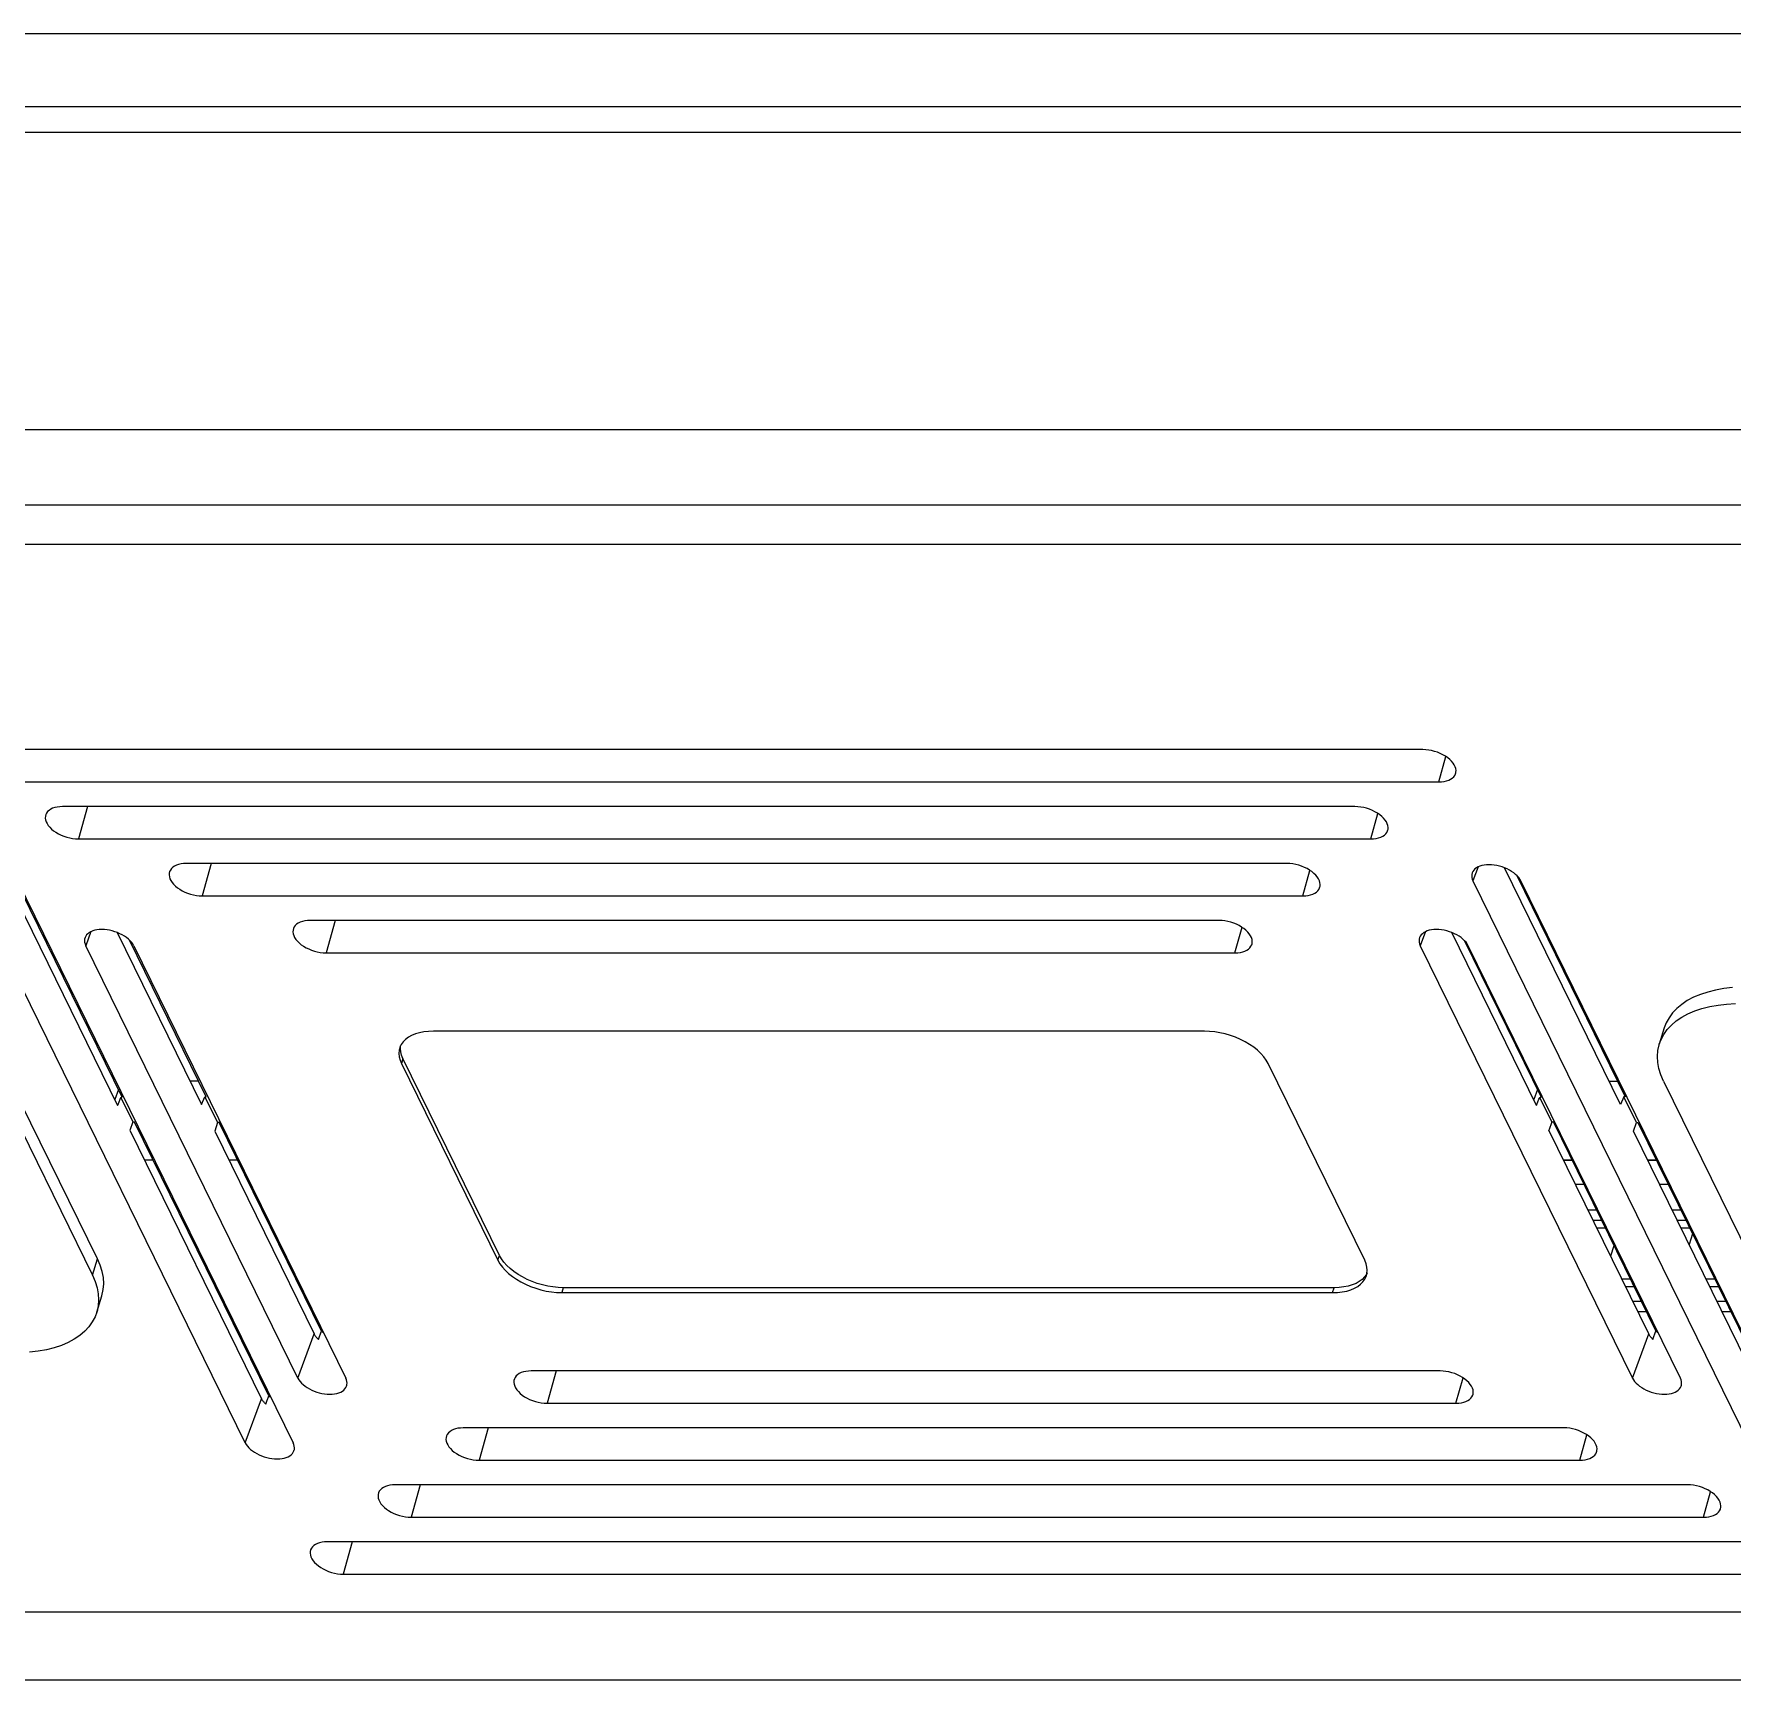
# Model space of a CAD drawing. Header units: millimetres. Extents: x 913 to 1720, y -130 to 440.
# Drawn here: x 1562.6 to 1644.2, y 102.8 to 181.9 of the extents above; entities that cross this region are included whole.
import ezdxf

# ---------------------------------------------------------------- set-up
doc = ezdxf.new("R2010")
doc.units = ezdxf.units.MM
doc.header["$LTSCALE"] = 30.734
doc.layers.get('0').update_dxf_attribs({"linetype": 'CONTINUOUS'})

msp = doc.modelspace()

# ---------------------------------------------------------------- linework, layer by layer
at = {"linetype": 'Continuous'}
for p, q in [((1659.809, 181.874), (1530.953, 181.874)), ((1529.817, 178.389), (1658.673, 178.389)), ((1659.283, 177.146), (1530.427, 177.146)), ((1525.024, 162.88), (1653.88, 162.88)), ((1652.817, 159.247), (1523.96, 159.247)), ((1653.269, 157.36), (1524.412, 157.36)), ((1629.32, 147.508), (1558.03, 147.508)), ((1630.083, 145.954), (1630.422, 147.178)), ((1558.793, 145.954), (1630.083, 145.954)), ((1626.057, 144.773), (1563.978, 144.773)), ((1565.171, 144.773), (1564.74, 143.219)), ((1626.82, 143.219), (1627.159, 144.443)), ((1564.74, 143.219), (1626.82, 143.219)), ((1622.794, 142.038), (1569.925, 142.038)), ((1571.118, 142.038), (1570.688, 140.484)), ((1572.753, 114.221), (1559.514, 141.199)), ((1561.026, 141.83), (1566.624, 130.424)), ((1566.841, 130.819), (1561.618, 141.462)), ((1561.817, 141.199), (1575.056, 114.221)), ((1623.557, 140.484), (1623.896, 141.708)), ((1631.976, 141.873), (1631.726, 141.199)), ((1631.726, 141.199), (1644.964, 114.221)), ((1638.815, 130.464), (1633.238, 141.83)), ((1633.829, 141.462), (1639.042, 130.839)), ((1647.267, 114.221), (1634.028, 141.199)), ((1570.688, 140.484), (1623.557, 140.484)), ((1565.342, 138.765), (1565.092, 138.09)), ((1566.604, 138.722), (1570.657, 130.464)), ((1619.531, 139.303), (1575.873, 139.303)), ((1577.066, 139.303), (1576.635, 137.749)), ((1620.294, 137.749), (1620.633, 138.973)), ((1629.448, 138.765), (1629.198, 138.09)), ((1634.782, 130.424), (1630.71, 138.722)), ((1575.281, 117.329), (1565.092, 138.09)), ((1570.883, 130.839), (1567.196, 138.354)), ((1567.395, 138.09), (1577.583, 117.329)), ((1629.198, 138.09), (1639.387, 117.329)), ((1631.301, 138.354), (1634.999, 130.819)), ((1641.689, 117.329), (1631.501, 138.09)), ((1576.635, 137.749), (1620.294, 137.749)), ((1618.823, 133.988), (1581.797, 133.988)), ((1640.917, 134.143), (1640.675, 133.36)), ((1580.185, 133.212), (1580.171, 133.172)), ((1565.659, 123.047), (1561.083, 132.372)), ((1580.329, 132.669), (1580.256, 132.434)), ((1580.256, 132.434), (1584.893, 122.985)), ((1584.966, 123.22), (1580.329, 132.669)), ((1626.525, 122.985), (1621.888, 132.434)), ((1560.841, 131.588), (1565.416, 122.264)), ((1570.515, 131.59), (1570.104, 131.59)), ((1638.263, 131.59), (1638.674, 131.59)), ((1640.881, 131.588), (1645.457, 122.264)), ((1566.664, 131.179), (1566.485, 130.707)), ((1566.774, 130.804), (1567.351, 129.628)), ((1570.657, 130.464), (1570.81, 130.839)), ((1570.81, 130.839), (1570.883, 130.839)), ((1570.81, 130.839), (1571.421, 129.593)), ((1634.823, 131.179), (1634.643, 130.707)), ((1635.51, 129.628), (1634.933, 130.804)), ((1638.968, 130.839), (1638.815, 130.464)), ((1639.58, 129.593), (1638.968, 130.839)), ((1639.042, 130.839), (1638.968, 130.839)), ((1567.212, 129.225), (1573.537, 116.336)), ((1573.88, 116.474), (1567.432, 129.613)), ((1571.421, 129.593), (1571.284, 129.185)), ((1571.284, 129.185), (1576.065, 119.444)), ((1571.495, 129.593), (1571.421, 129.593)), ((1576.408, 119.582), (1571.495, 129.593)), ((1640.171, 119.444), (1635.37, 129.225)), ((1635.591, 129.613), (1640.514, 119.582)), ((1639.443, 129.185), (1639.58, 129.593)), ((1645.748, 116.336), (1639.443, 129.185)), ((1639.58, 129.593), (1639.653, 129.593)), ((1639.653, 129.593), (1646.092, 116.474)), ((1567.908, 127.807), (1568.319, 127.807)), ((1571.961, 127.807), (1572.372, 127.807)), ((1636.066, 127.807), (1636.477, 127.807)), ((1636.073, 127.794), (1636.484, 127.794)), ((1640.119, 127.807), (1640.53, 127.807)), ((1640.125, 127.794), (1640.536, 127.794)), ((1637.06, 126.619), (1636.649, 126.619)), ((1641.113, 126.619), (1640.702, 126.619)), ((1637.244, 125.407), (1637.655, 125.407)), ((1637.905, 124.898), (1637.494, 124.898)), ((1641.297, 125.407), (1641.708, 125.407)), ((1641.958, 124.898), (1641.547, 124.898)), ((1638.088, 124.525), (1637.677, 124.525)), ((1642.141, 124.525), (1641.73, 124.525)), ((1642.273, 124.255), (1642.112, 123.747)), ((1584.893, 122.985), (1584.966, 123.22)), ((1638.5, 123.685), (1638.338, 123.177)), ((1565.416, 122.264), (1565.659, 123.047)), ((1588.031, 121.666), (1587.958, 121.431)), ((1625.058, 121.666), (1588.031, 121.666)), ((1624.985, 121.431), (1625.058, 121.666)), ((1638.867, 122.1), (1639.278, 122.1)), ((1639.05, 121.727), (1639.461, 121.727)), ((1642.919, 122.1), (1643.33, 122.1)), ((1643.102, 121.727), (1643.513, 121.727)), ((1565.623, 120.493), (1565.865, 121.276)), ((1587.958, 121.431), (1624.985, 121.431)), ((1639.395, 121.024), (1639.806, 121.024)), ((1643.447, 121.024), (1643.858, 121.024)), ((1639.64, 120.524), (1640.051, 120.524)), ((1643.693, 120.524), (1644.104, 120.524)), ((1575.281, 117.329), (1576.065, 119.444)), ((1576.08, 119.414), (1576.065, 119.444)), ((1576.312, 119.319), (1576.36, 119.449)), ((1576.481, 119.52), (1576.408, 119.582)), ((1639.387, 117.329), (1640.171, 119.444)), ((1640.186, 119.414), (1640.171, 119.444)), ((1640.418, 119.319), (1640.466, 119.449)), ((1640.587, 119.52), (1640.514, 119.582)), ((1630.146, 117.671), (1586.488, 117.671)), ((1587.681, 117.671), (1587.251, 116.117)), ((1630.909, 116.117), (1631.248, 117.341)), ((1572.753, 114.221), (1573.537, 116.336)), ((1573.553, 116.306), (1573.537, 116.336)), ((1573.784, 116.211), (1573.833, 116.341)), ((1573.954, 116.412), (1573.88, 116.474)), ((1587.251, 116.117), (1630.909, 116.117)), ((1636.094, 114.935), (1583.225, 114.935)), ((1584.418, 114.935), (1583.988, 113.381)), ((1636.856, 113.381), (1637.196, 114.606)), ((1583.988, 113.381), (1636.856, 113.381)), ((1642.041, 112.2), (1579.962, 112.2)), ((1581.155, 112.2), (1580.724, 110.646)), ((1642.804, 110.646), (1643.143, 111.871)), ((1580.724, 110.646), (1642.804, 110.646)), ((1647.989, 109.465), (1576.699, 109.465)), ((1577.892, 109.465), (1577.461, 107.911)), ((1577.461, 107.911), (1648.751, 107.911)), ((1556.746, 106.109), (1670.64, 106.109)), ((1689.271, 102.826), (1546.046, 102.826))]:
    msp.add_line(p, q, dxfattribs=at)
for points in [[(1630.902, 146.387), (1630.909, 146.42), (1630.914, 146.506), (1630.902, 146.593), (1630.874, 146.682), (1630.83, 146.773), (1630.772, 146.862), (1630.698, 146.95), (1630.611, 147.036), (1630.513, 147.116), (1630.403, 147.191), (1630.283, 147.261), (1630.157, 147.323), (1630.023, 147.377), (1629.882, 147.424), (1629.741, 147.46), (1629.601, 147.486), (1629.461, 147.502), (1629.32, 147.508)], [(1630.083, 145.954), (1630.217, 145.96), (1630.341, 145.976), (1630.455, 146.001), (1630.56, 146.037), (1630.654, 146.083), (1630.734, 146.136), (1630.8, 146.197), (1630.852, 146.266), (1630.889, 146.34), (1630.902, 146.387)], [(1563.173, 144.39), (1563.152, 144.306), (1563.147, 144.221), (1563.158, 144.134), (1563.186, 144.044), (1563.23, 143.953), (1563.289, 143.864), (1563.362, 143.777), (1563.45, 143.691), (1563.548, 143.611), (1563.657, 143.536), (1563.777, 143.466), (1563.904, 143.404), (1564.038, 143.35), (1564.178, 143.303), (1564.319, 143.266), (1564.459, 143.241), (1564.599, 143.225), (1564.74, 143.219)], [(1563.978, 144.773), (1563.843, 144.767), (1563.719, 144.751), (1563.605, 144.725), (1563.501, 144.69), (1563.406, 144.644), (1563.326, 144.59), (1563.26, 144.529), (1563.208, 144.461), (1563.173, 144.39)], [(1627.639, 143.651), (1627.646, 143.685), (1627.65, 143.771), (1627.639, 143.858), (1627.611, 143.947), (1627.567, 144.038), (1627.509, 144.127), (1627.435, 144.215), (1627.348, 144.3), (1627.249, 144.381), (1627.14, 144.456), (1627.02, 144.526), (1626.894, 144.588), (1626.76, 144.642), (1626.619, 144.688), (1626.478, 144.725), (1626.338, 144.751), (1626.198, 144.767), (1626.057, 144.773)], [(1626.82, 143.219), (1626.954, 143.225), (1627.078, 143.241), (1627.192, 143.266), (1627.297, 143.302), (1627.391, 143.348), (1627.471, 143.401), (1627.537, 143.462), (1627.589, 143.531), (1627.625, 143.605), (1627.639, 143.651)], [(1569.925, 142.038), (1569.791, 142.032), (1569.667, 142.016), (1569.553, 141.99), (1569.448, 141.954), (1569.354, 141.909), (1569.274, 141.855), (1569.208, 141.794), (1569.156, 141.725), (1569.121, 141.654)], [(1624.376, 140.916), (1624.383, 140.95), (1624.387, 141.036), (1624.376, 141.123), (1624.348, 141.212), (1624.304, 141.303), (1624.245, 141.392), (1624.172, 141.48), (1624.085, 141.565), (1623.986, 141.646), (1623.877, 141.721), (1623.757, 141.791), (1623.631, 141.853), (1623.497, 141.907), (1623.356, 141.953), (1623.215, 141.99), (1623.075, 142.016), (1622.935, 142.032), (1622.794, 142.038)], [(1632.496, 141.976), (1632.375, 141.971), (1632.262, 141.958), (1632.158, 141.937), (1632.06, 141.908), (1631.97, 141.871), (1631.891, 141.827), (1631.823, 141.776), (1631.766, 141.718), (1631.722, 141.656), (1631.692, 141.593)], [(1634.028, 141.199), (1633.981, 141.282), (1633.922, 141.362), (1633.853, 141.439), (1633.773, 141.515), (1633.682, 141.588), (1633.584, 141.656), (1633.478, 141.718), (1633.364, 141.776), (1633.246, 141.827), (1633.124, 141.871), (1632.998, 141.908), (1632.871, 141.937), (1632.746, 141.958), (1632.621, 141.971), (1632.496, 141.976)], [(1569.121, 141.654), (1569.099, 141.571), (1569.094, 141.486), (1569.106, 141.399), (1569.134, 141.309), (1569.178, 141.218), (1569.236, 141.129), (1569.31, 141.042), (1569.397, 140.956), (1569.496, 140.876), (1569.605, 140.801), (1569.725, 140.731), (1569.851, 140.669), (1569.985, 140.614), (1570.126, 140.568), (1570.267, 140.531), (1570.407, 140.506), (1570.547, 140.49), (1570.688, 140.484)], [(1631.692, 141.593), (1631.67, 141.515), (1631.664, 141.439), (1631.671, 141.362), (1631.692, 141.282), (1631.726, 141.199)], [(1623.557, 140.484), (1623.691, 140.49), (1623.815, 140.505), (1623.929, 140.531), (1624.034, 140.567), (1624.128, 140.613), (1624.208, 140.666), (1624.274, 140.727), (1624.326, 140.796), (1624.362, 140.87), (1624.376, 140.916)], [(1565.862, 138.867), (1565.742, 138.863), (1565.629, 138.85), (1565.524, 138.829), (1565.427, 138.8), (1565.337, 138.763), (1565.258, 138.719), (1565.19, 138.668), (1565.133, 138.61), (1565.088, 138.547), (1565.058, 138.485)], [(1567.395, 138.09), (1567.347, 138.173), (1567.289, 138.254), (1567.22, 138.331), (1567.14, 138.407), (1567.049, 138.48), (1566.95, 138.548), (1566.844, 138.61), (1566.73, 138.668), (1566.612, 138.719), (1566.49, 138.763), (1566.364, 138.8), (1566.238, 138.829), (1566.113, 138.85), (1565.988, 138.863), (1565.862, 138.867)], [(1575.068, 138.919), (1575.047, 138.836), (1575.042, 138.751), (1575.053, 138.663), (1575.081, 138.574), (1575.125, 138.483), (1575.184, 138.394), (1575.257, 138.307), (1575.345, 138.221), (1575.443, 138.14), (1575.552, 138.065), (1575.672, 137.996), (1575.799, 137.934), (1575.933, 137.879), (1576.073, 137.833), (1576.214, 137.796), (1576.354, 137.77), (1576.494, 137.755), (1576.635, 137.749)], [(1575.873, 139.303), (1575.738, 139.297), (1575.614, 139.281), (1575.5, 139.255), (1575.396, 139.219), (1575.301, 139.174), (1575.221, 139.12), (1575.155, 139.059), (1575.103, 138.99), (1575.068, 138.919)], [(1621.113, 138.181), (1621.119, 138.215), (1621.124, 138.3), (1621.113, 138.388), (1621.085, 138.477), (1621.041, 138.568), (1620.982, 138.657), (1620.909, 138.745), (1620.821, 138.83), (1620.723, 138.911), (1620.614, 138.986), (1620.494, 139.055), (1620.368, 139.118), (1620.234, 139.172), (1620.093, 139.218), (1619.952, 139.255), (1619.812, 139.281), (1619.672, 139.297), (1619.531, 139.303)], [(1629.968, 138.867), (1629.848, 138.863), (1629.735, 138.85), (1629.63, 138.829), (1629.532, 138.8), (1629.443, 138.763), (1629.364, 138.719), (1629.296, 138.668), (1629.239, 138.61), (1629.194, 138.547), (1629.164, 138.485)], [(1631.501, 138.09), (1631.453, 138.173), (1631.395, 138.254), (1631.326, 138.331), (1631.246, 138.407), (1631.155, 138.48), (1631.056, 138.548), (1630.95, 138.61), (1630.836, 138.668), (1630.718, 138.719), (1630.596, 138.763), (1630.47, 138.8), (1630.344, 138.829), (1630.219, 138.85), (1630.094, 138.863), (1629.968, 138.867)], [(1565.058, 138.485), (1565.037, 138.407), (1565.031, 138.331), (1565.038, 138.254), (1565.059, 138.173), (1565.092, 138.09)], [(1620.294, 137.749), (1620.428, 137.755), (1620.552, 137.77), (1620.666, 137.796), (1620.77, 137.832), (1620.865, 137.878), (1620.945, 137.931), (1621.011, 137.992), (1621.063, 138.061), (1621.099, 138.135), (1621.113, 138.181)], [(1629.164, 138.485), (1629.143, 138.407), (1629.137, 138.331), (1629.144, 138.254), (1629.164, 138.173), (1629.198, 138.09)], [(1644.188, 136.076), (1643.774, 136.029), (1643.376, 135.958), (1643.001, 135.865), (1642.65, 135.749), (1642.321, 135.611), (1642.023, 135.453), (1641.755, 135.274), (1641.517, 135.076), (1641.313, 134.862), (1641.143, 134.629), (1641.007, 134.379), (1640.917, 134.143)], [(1640.675, 133.36), (1640.76, 133.584), (1640.892, 133.832), (1641.059, 134.063), (1641.259, 134.278), (1641.493, 134.476), (1641.757, 134.655), (1642.052, 134.814), (1642.377, 134.955), (1642.726, 135.073), (1643.099, 135.168), (1643.497, 135.24), (1643.909, 135.289), (1644.338, 135.314)], [(1581.797, 133.988), (1581.555, 133.978), (1581.33, 133.953), (1581.121, 133.911), (1580.926, 133.853), (1580.746, 133.779), (1580.588, 133.691), (1580.452, 133.589), (1580.338, 133.473), (1580.248, 133.348), (1580.185, 133.212)], [(1621.888, 132.434), (1621.793, 132.6), (1621.677, 132.76), (1621.539, 132.915), (1621.378, 133.066), (1621.197, 133.212), (1621, 133.348), (1620.787, 133.473), (1620.559, 133.589), (1620.323, 133.691), (1620.079, 133.779), (1619.827, 133.853), (1619.574, 133.911), (1619.324, 133.953), (1619.074, 133.978), (1618.823, 133.988)], [(1580.171, 133.172), (1580.146, 133.066), (1580.134, 132.915), (1580.148, 132.76), (1580.189, 132.6), (1580.256, 132.434)], [(1580.329, 132.669), (1580.262, 132.835), (1580.221, 132.995), (1580.206, 133.15), (1580.217, 133.281)], [(1640.881, 131.588), (1640.751, 131.893), (1640.658, 132.191), (1640.603, 132.483), (1640.586, 132.771), (1640.607, 133.054), (1640.664, 133.325), (1640.675, 133.36)], [(1566.624, 130.424), (1566.641, 130.465), (1566.658, 130.506), (1566.675, 130.548), (1566.691, 130.591), (1566.707, 130.635), (1566.723, 130.678), (1566.74, 130.721), (1566.757, 130.763), (1566.774, 130.804)], [(1566.774, 130.804), (1566.782, 130.806), (1566.789, 130.808), (1566.796, 130.81), (1566.803, 130.811), (1566.811, 130.813), (1566.818, 130.815), (1566.826, 130.816), (1566.833, 130.818), (1566.841, 130.819)], [(1634.782, 130.424), (1634.799, 130.465), (1634.816, 130.506), (1634.833, 130.548), (1634.849, 130.591), (1634.865, 130.635), (1634.882, 130.678), (1634.898, 130.721), (1634.916, 130.763), (1634.933, 130.804)], [(1634.933, 130.804), (1634.94, 130.806), (1634.947, 130.808), (1634.955, 130.81), (1634.962, 130.811), (1634.969, 130.813), (1634.977, 130.815), (1634.984, 130.816), (1634.992, 130.818), (1634.999, 130.819)], [(1567.257, 129.36), (1567.242, 129.316), (1567.227, 129.271), (1567.212, 129.225)], [(1567.351, 129.628), (1567.336, 129.582), (1567.321, 129.536), (1567.305, 129.491), (1567.289, 129.447), (1567.273, 129.404), (1567.257, 129.36)], [(1567.432, 129.613), (1567.423, 129.615), (1567.414, 129.616), (1567.405, 129.618), (1567.396, 129.619), (1567.387, 129.621), (1567.378, 129.623), (1567.369, 129.625), (1567.36, 129.626), (1567.351, 129.628)], [(1635.416, 129.36), (1635.4, 129.316), (1635.385, 129.271), (1635.37, 129.225)], [(1635.51, 129.628), (1635.495, 129.582), (1635.48, 129.536), (1635.464, 129.491), (1635.448, 129.447), (1635.432, 129.404), (1635.416, 129.36)], [(1635.591, 129.613), (1635.582, 129.615), (1635.573, 129.616), (1635.564, 129.618), (1635.555, 129.619), (1635.546, 129.621), (1635.537, 129.623), (1635.528, 129.625), (1635.519, 129.626), (1635.51, 129.628)], [(1588.031, 121.666), (1587.781, 121.676), (1587.53, 121.701), (1587.28, 121.743), (1587.028, 121.801), (1586.775, 121.875), (1586.531, 121.963), (1586.295, 122.065), (1586.067, 122.181), (1585.855, 122.306), (1585.658, 122.442), (1585.476, 122.588), (1585.315, 122.739), (1585.178, 122.894), (1585.061, 123.054), (1584.966, 123.22)], [(1565.865, 121.276), (1565.932, 121.574), (1565.953, 121.859), (1565.937, 122.149), (1565.882, 122.443), (1565.789, 122.743), (1565.659, 123.047)], [(1584.893, 122.985), (1584.989, 122.819), (1585.105, 122.659), (1585.243, 122.504), (1585.403, 122.353), (1585.585, 122.207), (1585.782, 122.071), (1585.994, 121.946), (1586.222, 121.83), (1586.458, 121.728), (1586.703, 121.64), (1586.955, 121.566), (1587.208, 121.508), (1587.458, 121.466), (1587.708, 121.441), (1587.958, 121.431)], [(1626.637, 122.374), (1626.606, 122.306), (1626.516, 122.181), (1626.402, 122.065)], [(1626.633, 122.659), (1626.592, 122.819), (1626.525, 122.985)], [(1626.61, 122.247), (1626.636, 122.353), (1626.648, 122.504), (1626.633, 122.659)], [(1565.416, 122.264), (1565.547, 121.96), (1565.639, 121.662), (1565.694, 121.369), (1565.711, 121.081), (1565.691, 120.799), (1565.633, 120.528), (1565.623, 120.493)], [(1624.985, 121.431), (1625.226, 121.441), (1625.451, 121.466), (1625.661, 121.508), (1625.856, 121.566), (1626.035, 121.64), (1626.193, 121.728), (1626.329, 121.83), (1626.444, 121.946), (1626.533, 122.071), (1626.597, 122.207), (1626.61, 122.247)], [(1626.402, 122.065), (1626.266, 121.963), (1626.108, 121.875), (1625.929, 121.801), (1625.733, 121.743), (1625.524, 121.701), (1625.299, 121.676), (1625.058, 121.666)], [(1565.623, 120.493), (1565.538, 120.269), (1565.405, 120.021), (1565.239, 119.789), (1565.039, 119.575), (1564.805, 119.377), (1564.541, 119.198), (1564.246, 119.038), (1563.92, 118.898), (1563.571, 118.78), (1563.198, 118.685), (1562.801, 118.612), (1562.388, 118.563)], [(1576.208, 119.242), (1576.183, 119.27), (1576.159, 119.299), (1576.136, 119.327), (1576.116, 119.356), (1576.097, 119.385), (1576.08, 119.414)], [(1576.264, 119.187), (1576.235, 119.214), (1576.208, 119.242)], [(1576.264, 119.187), (1576.296, 119.275), (1576.312, 119.319)], [(1576.36, 119.449), (1576.376, 119.493), (1576.408, 119.582)], [(1640.314, 119.242), (1640.289, 119.27), (1640.265, 119.299), (1640.242, 119.327), (1640.222, 119.356), (1640.203, 119.385), (1640.186, 119.414)], [(1640.37, 119.187), (1640.341, 119.214), (1640.314, 119.242)], [(1640.37, 119.187), (1640.402, 119.275), (1640.418, 119.319)], [(1640.466, 119.449), (1640.482, 119.493), (1640.514, 119.582)], [(1586.488, 117.671), (1586.354, 117.665), (1586.23, 117.649), (1586.116, 117.623), (1586.011, 117.587), (1585.917, 117.542), (1585.836, 117.488), (1585.771, 117.427), (1585.719, 117.358), (1585.684, 117.287)], [(1631.728, 116.549), (1631.735, 116.583), (1631.74, 116.668), (1631.728, 116.756), (1631.7, 116.845), (1631.656, 116.936), (1631.598, 117.025), (1631.524, 117.113), (1631.437, 117.198), (1631.339, 117.279), (1631.229, 117.354), (1631.11, 117.423), (1630.983, 117.486), (1630.849, 117.54), (1630.708, 117.586), (1630.567, 117.623), (1630.427, 117.649), (1630.287, 117.665), (1630.146, 117.671)], [(1575.281, 117.329), (1575.329, 117.246), (1575.387, 117.165), (1575.456, 117.088), (1575.536, 117.012), (1575.627, 116.939), (1575.725, 116.872), (1575.832, 116.809), (1575.945, 116.751), (1576.063, 116.7), (1576.185, 116.656), (1576.311, 116.619), (1576.438, 116.59), (1576.563, 116.569), (1576.688, 116.556), (1576.813, 116.552)], [(1576.813, 116.552), (1576.934, 116.556), (1577.047, 116.569), (1577.152, 116.59), (1577.249, 116.619), (1577.339, 116.656), (1577.418, 116.7), (1577.486, 116.751), (1577.543, 116.809), (1577.587, 116.872), (1577.619, 116.939), (1577.633, 116.985)], [(1577.633, 116.985), (1577.639, 117.012), (1577.645, 117.088), (1577.638, 117.165), (1577.617, 117.246), (1577.583, 117.329)], [(1585.684, 117.287), (1585.662, 117.204), (1585.657, 117.119), (1585.669, 117.031), (1585.697, 116.942), (1585.741, 116.851), (1585.799, 116.762), (1585.873, 116.675), (1585.96, 116.589), (1586.058, 116.508), (1586.168, 116.433), (1586.287, 116.364), (1586.414, 116.302), (1586.548, 116.247), (1586.689, 116.201), (1586.83, 116.164), (1586.97, 116.138), (1587.11, 116.123), (1587.251, 116.117)], [(1639.387, 117.329), (1639.434, 117.246), (1639.493, 117.165), (1639.562, 117.088), (1639.642, 117.012), (1639.733, 116.939), (1639.831, 116.872), (1639.937, 116.809), (1640.051, 116.751), (1640.169, 116.7), (1640.291, 116.656), (1640.417, 116.619), (1640.544, 116.59), (1640.669, 116.569), (1640.794, 116.556), (1640.919, 116.552)], [(1640.919, 116.552), (1641.04, 116.556), (1641.153, 116.569), (1641.257, 116.59), (1641.355, 116.619), (1641.445, 116.656), (1641.523, 116.7), (1641.591, 116.751), (1641.649, 116.809), (1641.693, 116.872), (1641.725, 116.939), (1641.739, 116.985)], [(1641.739, 116.985), (1641.745, 117.012), (1641.751, 117.088), (1641.743, 117.165), (1641.723, 117.246), (1641.689, 117.329)], [(1573.681, 116.134), (1573.655, 116.162), (1573.631, 116.19), (1573.609, 116.219), (1573.588, 116.248), (1573.57, 116.277), (1573.553, 116.306)], [(1573.737, 116.079), (1573.708, 116.106), (1573.681, 116.134)], [(1573.737, 116.079), (1573.768, 116.167), (1573.784, 116.211)], [(1573.833, 116.341), (1573.849, 116.385), (1573.88, 116.474)], [(1630.909, 116.117), (1631.043, 116.123), (1631.168, 116.138), (1631.281, 116.164), (1631.386, 116.2), (1631.48, 116.246), (1631.561, 116.299), (1631.626, 116.36), (1631.678, 116.429), (1631.715, 116.503), (1631.728, 116.549)], [(1572.753, 114.221), (1572.801, 114.138), (1572.859, 114.057), (1572.928, 113.98), (1573.009, 113.904), (1573.099, 113.831), (1573.198, 113.764), (1573.304, 113.701), (1573.418, 113.643), (1573.536, 113.592), (1573.658, 113.548), (1573.784, 113.511), (1573.91, 113.482), (1574.035, 113.461), (1574.161, 113.448), (1574.286, 113.444)], [(1575.106, 113.877), (1575.111, 113.904), (1575.117, 113.98), (1575.11, 114.057), (1575.09, 114.138), (1575.056, 114.221)], [(1582.421, 114.552), (1582.399, 114.469), (1582.394, 114.384), (1582.406, 114.296), (1582.434, 114.207), (1582.478, 114.116), (1582.536, 114.027), (1582.609, 113.939), (1582.697, 113.854), (1582.795, 113.773), (1582.904, 113.698), (1583.024, 113.629), (1583.151, 113.567), (1583.285, 113.512), (1583.426, 113.466), (1583.567, 113.429), (1583.706, 113.403), (1583.847, 113.387), (1583.988, 113.381)], [(1583.225, 114.935), (1583.091, 114.929), (1582.966, 114.914), (1582.853, 114.888), (1582.748, 114.852), (1582.654, 114.807), (1582.573, 114.753), (1582.508, 114.692), (1582.456, 114.623), (1582.421, 114.552)], [(1637.676, 113.814), (1637.682, 113.848), (1637.687, 113.933), (1637.676, 114.021), (1637.648, 114.11), (1637.604, 114.201), (1637.545, 114.29), (1637.472, 114.378), (1637.384, 114.463), (1637.286, 114.544), (1637.177, 114.619), (1637.057, 114.688), (1636.93, 114.75), (1636.797, 114.805), (1636.656, 114.851), (1636.515, 114.888), (1636.375, 114.914), (1636.235, 114.93), (1636.094, 114.935)], [(1574.286, 113.444), (1574.407, 113.448), (1574.519, 113.461), (1574.624, 113.482), (1574.722, 113.511), (1574.811, 113.548), (1574.89, 113.592), (1574.958, 113.643), (1575.015, 113.701), (1575.06, 113.764), (1575.092, 113.831), (1575.106, 113.877)], [(1636.856, 113.381), (1636.991, 113.387), (1637.115, 113.403), (1637.229, 113.429), (1637.333, 113.465), (1637.428, 113.51), (1637.508, 113.564), (1637.574, 113.625), (1637.626, 113.694), (1637.662, 113.768), (1637.676, 113.814)], [(1579.157, 111.817), (1579.136, 111.734), (1579.131, 111.649), (1579.142, 111.561), (1579.171, 111.472), (1579.215, 111.381), (1579.273, 111.292), (1579.346, 111.204), (1579.434, 111.119), (1579.532, 111.038), (1579.641, 110.963), (1579.761, 110.894), (1579.888, 110.831), (1580.022, 110.777), (1580.162, 110.731), (1580.304, 110.694), (1580.443, 110.668), (1580.584, 110.652), (1580.724, 110.646)], [(1579.962, 112.2), (1579.827, 112.194), (1579.703, 112.179), (1579.59, 112.153), (1579.485, 112.117), (1579.391, 112.071), (1579.31, 112.018), (1579.244, 111.957), (1579.193, 111.888), (1579.157, 111.817)], [(1643.623, 111.079), (1643.63, 111.113), (1643.635, 111.198), (1643.623, 111.286), (1643.595, 111.375), (1643.551, 111.466), (1643.493, 111.555), (1643.419, 111.642), (1643.332, 111.728), (1643.234, 111.809), (1643.124, 111.883), (1643.005, 111.953), (1642.878, 112.015), (1642.744, 112.07), (1642.603, 112.116), (1642.462, 112.153), (1642.322, 112.179), (1642.182, 112.194), (1642.041, 112.2)], [(1642.804, 110.646), (1642.938, 110.652), (1643.063, 110.668), (1643.176, 110.694), (1643.281, 110.73), (1643.375, 110.775), (1643.456, 110.829), (1643.521, 110.89), (1643.573, 110.959), (1643.61, 111.033), (1643.623, 111.079)], [(1576.699, 109.465), (1576.564, 109.459), (1576.44, 109.444), (1576.326, 109.418), (1576.222, 109.382), (1576.127, 109.336), (1576.047, 109.283), (1575.981, 109.222), (1575.929, 109.153), (1575.894, 109.082)], [(1575.894, 109.082), (1575.873, 108.999), (1575.868, 108.913), (1575.879, 108.826), (1575.907, 108.737), (1575.952, 108.646), (1576.01, 108.557), (1576.083, 108.469), (1576.171, 108.384), (1576.269, 108.303), (1576.378, 108.228), (1576.498, 108.158), (1576.625, 108.096), (1576.759, 108.042), (1576.899, 107.996), (1577.041, 107.959), (1577.18, 107.933), (1577.32, 107.917), (1577.461, 107.911)]]:
    msp.add_lwpolyline(points, dxfattribs=at)

doc.saveas('drawing.dxf')
